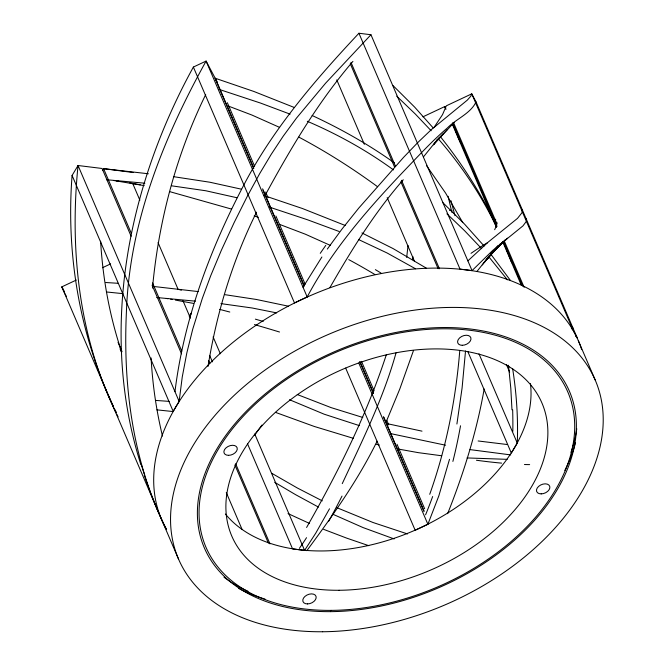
<?xml version="1.0" encoding="UTF-8"?>
<svg xmlns="http://www.w3.org/2000/svg" width="665" height="665" viewBox="0 0 665 665"><rect width="100%" height="100%" fill="white"/><g stroke="black" fill="none" stroke-linecap="round" stroke-linejoin="round"><path stroke-width="1" d="M434.079 127.339L442.524 114.646L446.34 105.81L471.759 93.84L476.057 101.92C470.546 113.64 456.173 118.844 447.262 128.071C434.478 138.935 422.923 151.138 411.361 163.274C372.217 204.089 333.872 246.673 307.188 296.956L294.479 302.941L193.374 67.057L206.092 61.072L214.67 77.24L253.797 168.528M467.886 351.685L511.327 453.04L517.287 443.089C518.218 418.227 516.522 393.298 512.649 368.726M131.121 236.233L102.086 168.478L78.038 165.51L72.086 175.46C66.334 249.284 78.013 324.587 107.264 392.691M465.525 350.979L462.092 387.978L456.905 424.029M494.677 229.716L496.605 225.277L496.896 222.285M459.773 350.563C455.841 399.474 446.198 448.035 429.731 494.295M152.484 288.078C158.644 221.146 176.109 155.036 205.693 94.588M412.649 259.666L412.948 256.665M72.086 175.46L173.183 411.336L179.134 401.394L182.243 377.03L186.815 352.974L192.7 329.291L202.326 298.394L210.68 275.817L221.304 250.397L234.08 222.733L247.397 196.117L259.791 173.432L271.17 154.43L283.107 136.342L296.415 118.187L325.626 83.158L370.954 34.73L472.05 270.613L492.74 250.389L522.973 225.876L526.372 221.337L526.564 219.6L525.707 218.311M408.027 245.443L406.689 257.43M174.962 391.652C183.931 319.025 209.965 249.508 243.831 184.986C273.398 128.328 315.484 79.609 358.925 33.25L370.954 34.73M208.029 366.415C216.665 313.032 232.442 260.63 256.557 212.152M484.17 389C476.68 431.768 463.646 473.405 447.62 513.696M449.507 459.291L438.842 495.849L427.886 524.269L415.176 530.254L345.667 368.086M396.024 352.899C383.348 398.443 362.176 440.945 342.259 483.63M386.282 354.869C366.531 415.201 337.961 472.424 306.59 527.478M413.522 350.43L399.823 388.917L385.916 422.491M377.105 441.169C357.978 480.246 332.6 515.799 306.823 550.695M193.374 67.057C127.422 186.915 98.769 331.943 140.88 464.66M265.219 195.178C290.68 148.312 318.103 102.003 352.924 61.388M329.507 508.8L315.784 533.097L304.595 550.387L292.575 548.899L247.555 443.863M329.948 287.538C351.552 249.832 374.586 212.576 403.273 179.766M303.024 287.247L321.893 256.989M102.593 170.323L103.59 168.661L133.274 172.534M189.924 315.617L191.47 313.024L189.217 316.282M327.33 249.067L342.068 228.968L358.784 208.07L403.555 157.381L417.961 142.377L431.394 129.575L467.287 100.149L470.77 96.242L471.759 93.84L572.856 329.715L577.154 337.795L575.466 335.717M254.554 435.259L261.902 425.085M490.762 254.188L505.284 239.907L487.719 257.812L488.783 256.349M437.612 139.334L423.522 156.807M482.283 264.894L498.019 245.834L484.203 262.451L500.529 243.747L486.015 260.09L477.005 271.37M439.432 137.613L433.439 144.837L454.212 122.377M486.015 260.09L502.956 241.769L487.719 257.812M443.58 133.374L436.822 140.398L447.362 129.484M467.877 260.871L488.326 241.985L517.503 218.369L522.008 212.7L522.466 210.83L521.767 209.325M490.77 254.221L507.511 238.153M76.342 280.031L61.812 286.873L178.602 559.232M102.443 267.737L110.614 263.889M422.957 116.816L444.752 106.558L445.7 108.353M571.385 328.826L572.989 328.094L572.257 327.105M507.179 459.34L467.03 457.936M449.573 210.431L452.084 210.489M118.013 283.29L105.826 282.517M169.168 401.377L155.535 400.413M144.845 183.208L106.433 179.725M195.493 301.17L156.682 297.529M173.224 411.569L156.915 409.856M510.745 454.91L470.014 449.607M122.859 293.639L107.015 292.026M506.988 444.494L478.135 440.97M148.353 173.764L103.59 168.661L131.229 233.166M198.328 291.586L152.376 286.324M441.668 455.766L418.393 452.665L397.537 448.917M171.703 185.826L205.867 190.772L236.931 197.738M220.93 303.622L252.235 308.003L276.665 312.891M116.674 180.955L118.678 181.204M472.05 270.613L460.03 269.125L358.925 33.25M173.557 176.674L209.849 182.227L241.42 189.192M224.712 294.637L256.299 299.458L288.294 306.174M113.657 180.489L144.205 185.626M129.816 182.867L140.257 184.812M175.302 300.065L193.507 303.406M179.783 289.832L181.42 290.123M170.722 299.242L172.227 299.516M166.3 298.427L167.755 298.701M445.625 445.218L390.613 433.605M422.001 431.153L386.515 423.514M376.157 444.212L379.25 444.943M219.716 309.4L229.799 312.035M169.475 191.57L231.553 209.093M362.791 417.454L331.112 407.62L297.247 394.511M353.414 438.335L314.271 426.456L275.426 412.35M359.433 425.633L324.188 414.204L289.499 399.723M255.36 319.15L263.199 321.436M407.52 533.953L372.907 522.466L336.798 507.653M263.98 195.527L302.475 208.527L345.177 225.46M218.669 89.235L260.539 103.067L290.09 114.139M269.583 207.164L307.396 219.741L339.1 231.47M254.163 215.959L258.303 217.272M253.116 166.707L215.211 78.246L253.855 91.462L293.755 107.273M394.137 538.924L363.082 527.586L332.982 514.294M368.743 545.674L346.64 538.11L323.547 529.307M279.35 224.304L305.36 234.205L330.455 245.443M228.552 106.142L251.935 115.053L279.574 127.381M307.321 121.288C337.704 134.305 366.781 150.431 393.505 169.916M358.809 239.658L387.105 252.991L415.492 268.76M309.466 523.413L288.02 513.58M312.151 115.511C340.904 128.885 368.668 144.505 394.478 162.967M361.918 232.95L393.023 248.544L426.489 268.244M322.309 500.861L297.305 487.977L271.885 473.355M318.435 507.071L295.717 494.743L274.662 482.291M298.851 137.115C326.257 151.678 352.541 168.345 377.562 186.715M492.391 217.247L495.749 219.832M375.368 269.641L380.954 273.007M396.731 96.167L415.351 114.064L431.161 130.747M446.922 213.798L464.644 230.772L481.643 248.644M442.607 202.401L464.669 224.263L484.137 246.042M393.007 85.561L414.702 107.165L433.189 127.913M488.368 256.233L507.428 279.849M438.443 138.985C461.468 165.543 481.177 195.028 496.389 226.748M490.679 254.013L510.404 280.414M440.488 136.799C462.591 164.463 481.709 194.554 496.921 226.541M426.631 165.776L445.567 193.025L462.782 222.576M215.211 78.246L217.114 81.845M64.197 291.361L61.812 286.873L64.655 292.916M166.4 529.323C132.792 462.449 122.9 385.974 126.417 311.86C129.343 222.758 163.415 138.145 206.092 61.072L307.188 296.956M65.062 293.78L66.334 296.357M116.915 414.461L118.096 416.855M115.037 409.765L116.209 412.167M116.142 412.865C78.719 336.631 69.609 249.242 78.038 165.51L179.134 401.394M445.567 108.279L444.752 106.558L445.949 109.359M112.368 404.121L113.499 406.548M111.986 403.314L107.614 393.514M452.699 123.931L458.9 138.943M517.287 443.089L478.983 353.838M158.752 513.048L150.614 493.064L144.272 475.292M427.886 524.269L358.801 363.09M476.057 101.92L577.154 337.795M578.309 340.63L595.158 379.939M453.838 123.316L496.888 223.748M504.394 241.254L524.136 287.322M452.591 122.934L496.821 226.125M503.538 241.794L522.49 286.017M503.679 242.7L510.038 258.244M452.375 124.338L496.497 227.289M502.915 242.268L521.368 285.318M508.077 365.16L508.866 367.005M506.422 364.611L509.631 372.092M350.97 62.36L395.592 166.474M401.519 180.298L439.432 268.751M350.289 63.749L394.412 166.699M400.829 181.678L438.135 268.718M336.773 79.891L364.378 144.347M387.188 197.596L414.403 261.121M361.469 361.353L374.104 390.837M386.747 420.322L388.717 424.927M397.013 444.278L424.652 508.775M359.998 361.768L373.422 393.098M383.688 417.055L423.971 511.036M359.84 361.644L373.481 393.464M383.506 416.864L424.021 511.393M227.347 102.709L254.595 166.283M265.651 192.085L268.02 197.613M275.917 216.042L305.144 284.221M262.6 188.818L303.672 284.645M263.074 190.173L304.221 286.174M213.108 336.914L220.315 353.722M254.753 434.021L304.595 550.387M209.641 355.409L212.401 361.86M132.767 183.607L139.874 200.19M158.046 242.575L178.187 289.566M182.925 300.622L190.423 318.136M208.594 360.513L209.774 363.281M235.643 463.754L269.998 543.92M234.878 464.96L268.361 543.064M152.559 282.916L181.778 351.103M152.094 285.16L181.537 353.855M226.283 492.565L242.027 529.315M118.046 342.334L121.994 351.552M452.907 123.416L460.296 142.127M503.738 241.769L510.803 259.707M510.338 259.026L511.244 261.387M511.094 260.497L511.95 262.875M120.057 348.768L120.972 351.336M121.703 352.118C109.675 316.332 102.801 278.876 100.615 241.204M450.995 200.739L454.96 215.61M448.102 196.266L451.834 212.243M162.484 436.082C156.308 410.455 152.534 384.262 151.088 357.945M508.575 366.373L510.795 388.127L511.983 409.823M144.679 475.159A448.709 443.763 27 0 1 141.271 464.544M166.026 528.575A226.757 147.264 -23.2 0 1 311.511 295.135A226.757 147.264 -23.2 0 1 581.692 349.657M306.523 537.694A483.58 130.697 -79.5 0 1 299.366 548.376M342.01 496.073A413.805 93.566 -75.2 0 1 328.759 521.152M530.446 383.597A168.744 109.592 -23.2 0 1 412.973 531.102A168.744 109.592 -23.2 0 1 225.393 513.995M432.657 496.531A483.58 354.212 78.6 0 1 425.583 514.793M460.521 425.783A413.805 284.479 83.2 0 1 452.882 461.419M529.639 464.611A393.339 69.858 19.4 0 1 524.452 464.519M501.618 463.131A393.339 69.858 19.4 0 1 476.464 460.255M512.657 409.815A483.58 477.237 37.9 0 1 512.823 431.369M471.011 253.34A393.339 29.085 -42.9 0 1 487.478 242.708M348.743 259.624A413.805 230.206 44.4 0 1 374.777 274.454M320.256 253.332A448.709 246.981 -79 0 1 325.784 245.385M254.429 324.57A413.805 39.302 21.2 0 1 279.516 332.018M576.771 428.759A204.803 133.008 -23.2 0 1 570.977 452.3M248.02 591.268A204.803 133.008 -23.2 0 1 223.997 577.203M575.549 442.69A206.557 134.147 -23.2 0 1 564.801 470.454M264.986 599.082A206.557 134.147 -23.2 0 1 238.743 588.45M339.075 590.271A168.744 109.592 -23.2 0 0 543.92 408.16A168.744 109.592 -23.2 0 0 277.646 410.33A168.744 109.592 -23.2 0 0 339.075 590.271M331.112 610.379A196.873 127.855 -23.2 0 0 570.096 397.919A196.873 127.855 -23.2 0 0 259.433 400.455A196.873 127.855 -23.2 0 0 331.112 610.379M228.594 455.342A7.032 4.564 -23.2 0 0 237.122 447.753A7.032 4.564 -23.2 0 0 226.034 447.844A7.032 4.564 -23.2 0 0 228.594 455.342M462.291 345.301A7.032 4.564 -23.2 0 0 470.828 337.712A7.032 4.564 -23.2 0 0 459.731 337.803A7.032 4.564 -23.2 0 0 462.291 345.301M541.185 493.887A7.032 4.564 -23.2 0 0 549.722 486.298A7.032 4.564 -23.2 0 0 538.625 486.389A7.032 4.564 -23.2 0 0 541.185 493.887M307.488 603.928A7.032 4.564 -23.2 0 0 316.025 596.347A7.032 4.564 -23.2 0 0 304.927 596.438A7.032 4.564 -23.2 0 0 307.488 603.928M330.613 611.642A198.627 129.002 -23.2 0 0 571.734 397.279A198.627 129.002 -23.2 0 0 258.303 399.84A198.627 129.002 -23.2 0 0 330.613 611.642M322.641 631.75A226.757 147.264 -23.2 0 0 597.902 387.047A226.757 147.264 -23.2 0 0 240.09 389.964A226.757 147.264 -23.2 0 0 322.641 631.75"/></g></svg>
